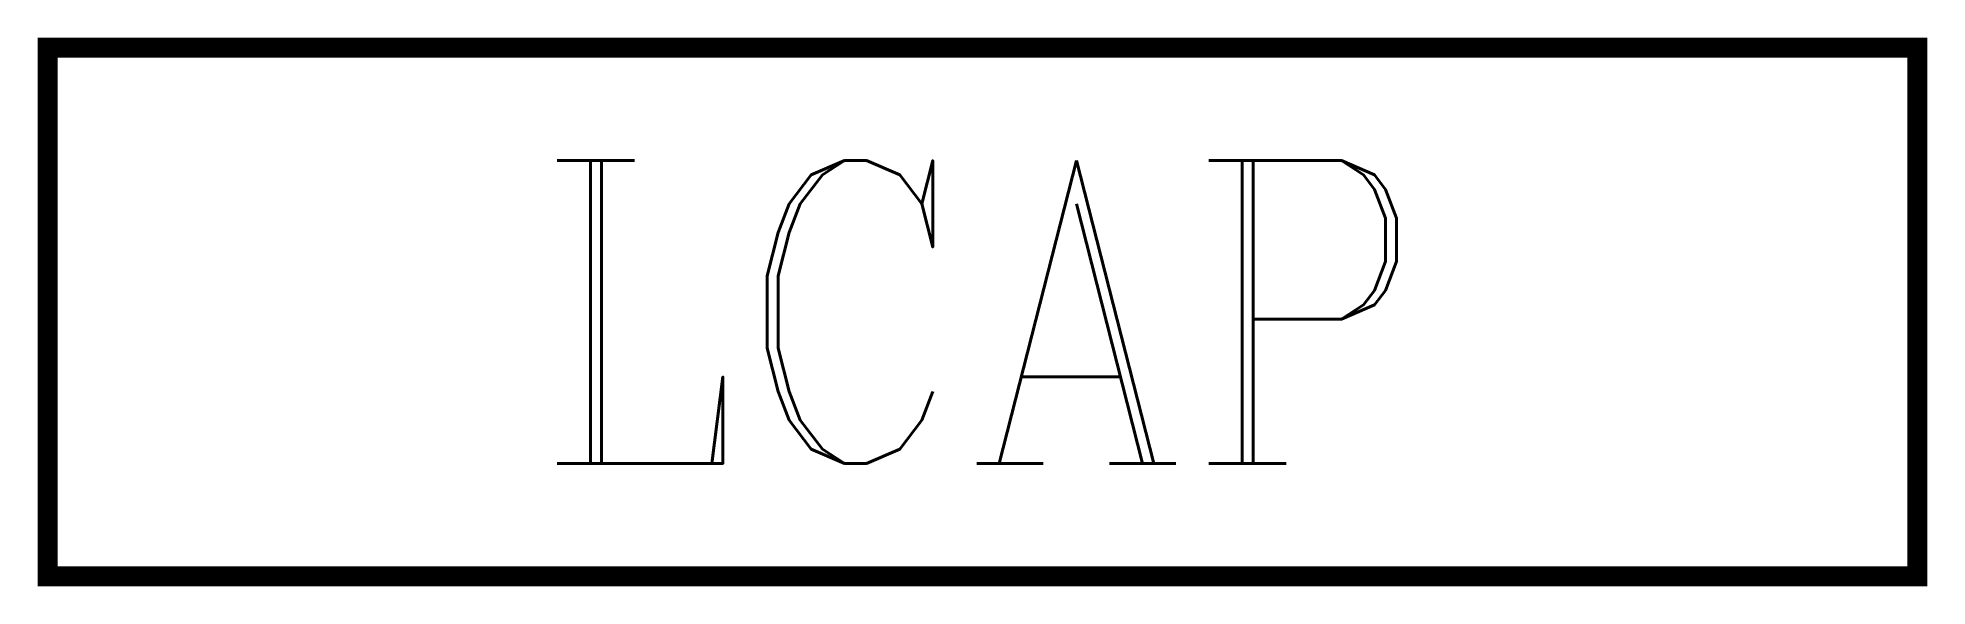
# Model space of a CAD drawing. Header units: inches. Extents: x -35.8 to 35.8, y -10.4 to 10.4.
import ezdxf

# ---------------------------------------------------------------- set-up
doc = ezdxf.new("R2010")
doc.units = ezdxf.units.IN
doc.header["$LTSCALE"] = 48
doc.header["$MEASUREMENT"] = 0
doc.styles.add('SIMPLEX85', font='SIMPLEX.shx', dxfattribs={"width": 0.85})

msp = doc.modelspace()

# ---------------------------------------------------------------- wipeouts: each hides what was drawn before it
msp.add_wipeout([(35.381, 10.013), (35.381, -10.013), (-35.381, -10.013), (-35.381, 10.013)])

# ---------------------------------------------------------------- next in the draw order: linework, layer by layer
msp.add_line((30.381, 10.013), (-30.756, 10.013))
at = {"const_width": 0.75}
msp.add_lwpolyline([(-35.381, 10.013), (35.381, 10.013), (35.381, -10.013), (-35.381, -10.013)], close=True, dxfattribs=at)

# ---------------------------------------------------------------- next in the draw order: texts
at = {"insert": (0, 0), "char_height": 11.475, "width": 31.71563, "attachment_point": 5, "style": 'SIMPLEX85'}
msp.add_mtext('{\\Fcomplex|c0;LCAP}', dxfattribs=at)

doc.saveas('drawing.dxf')
